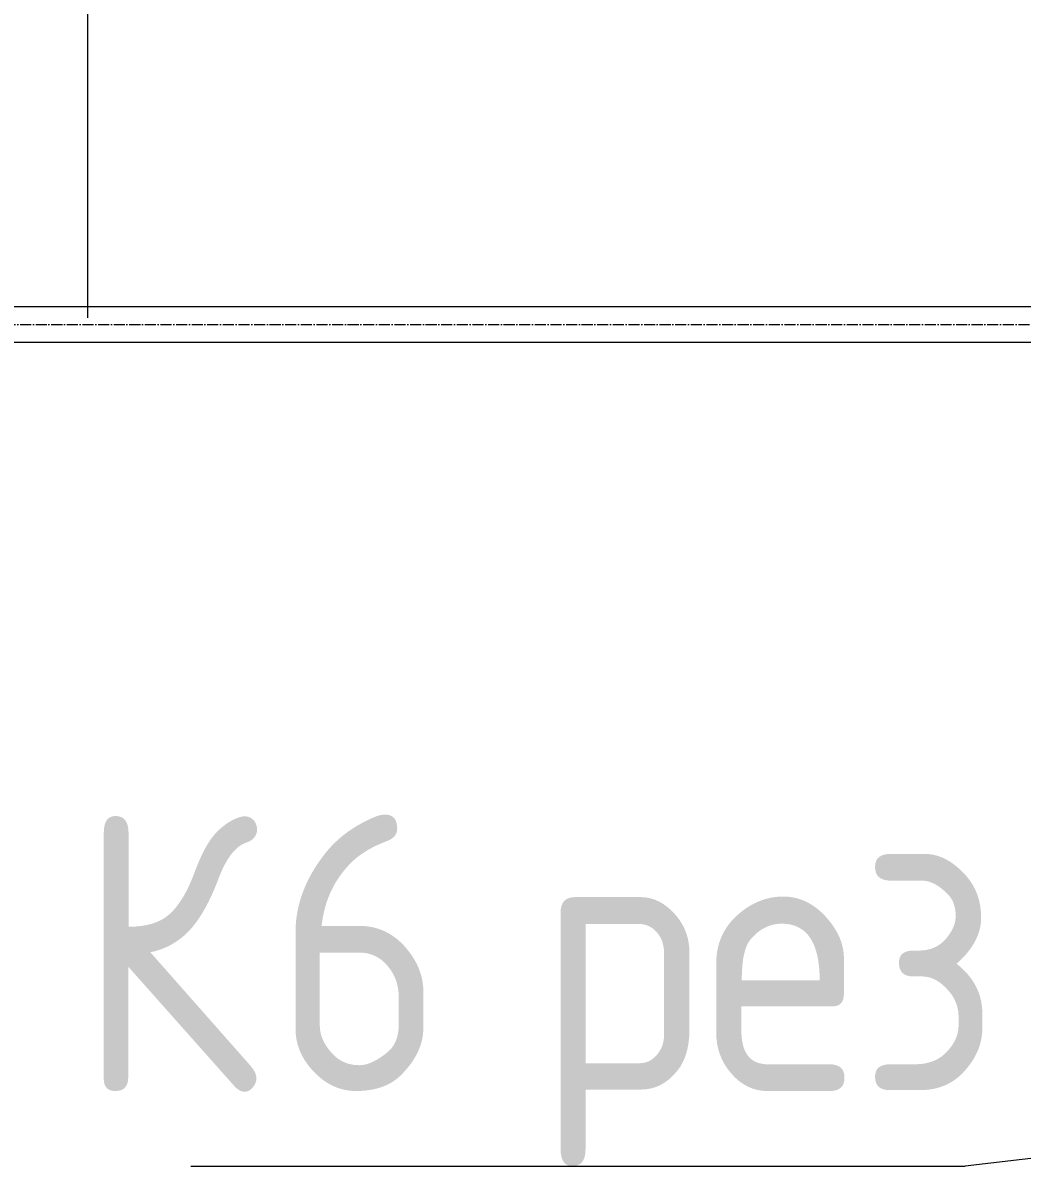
# Model space of a CAD drawing. Header units: millimetres. Extents: x -88595 to 880822, y -1054509 to -148035.
# Drawn here: x 187732 to 188636, y -272967 to -271934 of the extents above; entities that cross this region are included whole.
import ezdxf

# ---------------------------------------------------------------- set-up
doc = ezdxf.new("R2010")
doc.units = ezdxf.units.MM
doc.linetypes.add('$0$ADSK_Осевая', pattern=[14, 10, -2, 0, -2])
doc.layers.add('Марки', color=7, linetype='Continuous', lineweight=20)
doc.layers.add('Трубопровод', color=7, linetype='Continuous', lineweight=18)
doc.styles.add('$1$GOST Common', font='GOST_Common.ttf', dxfattribs={"width": 0.9, "height": 250})

# ---------------------------------------------------------------- blocks, each defined once
blk = doc.blocks.new('$0$ADSK_M_Оборудование1 - ADSK_Марка_15-3198495-В_Координация_1 этаж ОВ3')
at = {"layer": 'Марки'}
blk.add_line((-3.5, 0), (3.5, 0), dxfattribs=at)

msp = doc.modelspace()

# ---------------------------------------------------------------- linework, layer by layer
at = {"layer": 'Марки'}
for p, q in [((187791.2, -272200.4), (187791.2, -271916.7)), ((189161.9, -272900.3), (188584.2, -272967.3))]:
    msp.add_line(p, q, dxfattribs=at)
at = {"layer": 'Трубопровод', "color": 24, "true_color": 0xa52900}
for p, q in [((189098.2, -272190.2), (185798.2, -272190.2)), ((185798.2, -272222.2), (189098.2, -272222.2))]:
    msp.add_line(p, q, dxfattribs=at)
at = {"layer": 'Трубопровод', "color": 24, "linetype": '$0$ADSK_Осевая', "true_color": 0xa52900}
msp.add_line((185798.2, -272206.2), (189098.2, -272206.2), dxfattribs=at)
msp.add_line((185798.2, -272206.2), (189098.2, -272206.2), dxfattribs=at)

# ---------------------------------------------------------------- block references
at = {"layer": 'Марки', "xscale": 99.99999999999993, "yscale": 99.99999999999993, "zscale": 99.99999999999993}
msp.add_blockref('$0$ADSK_M_Оборудование1 - ADSK_Марка_15-3198495-В_Координация_1 этаж ОВ3', (188234.2, -272967.3), dxfattribs=at)

# ---------------------------------------------------------------- texts
at = {"layer": 'Марки', "lineweight": 9, "char_height": 250, "attachment_point": 1, "style": '$1$GOST Common'}
for s, insert, width in [('\\fGOST Common|b0|i0|c204|p34|;\\W.9;К', (187780.4, -272649.4), 216.456), ('6 ', (187958.9, -272649.4), 288.607), ('рез', (188197.1, -272649.4), 570)]:
    msp.add_mtext(s, dxfattribs=dict(at, insert=insert, width=width))

doc.saveas('drawing.dxf')
